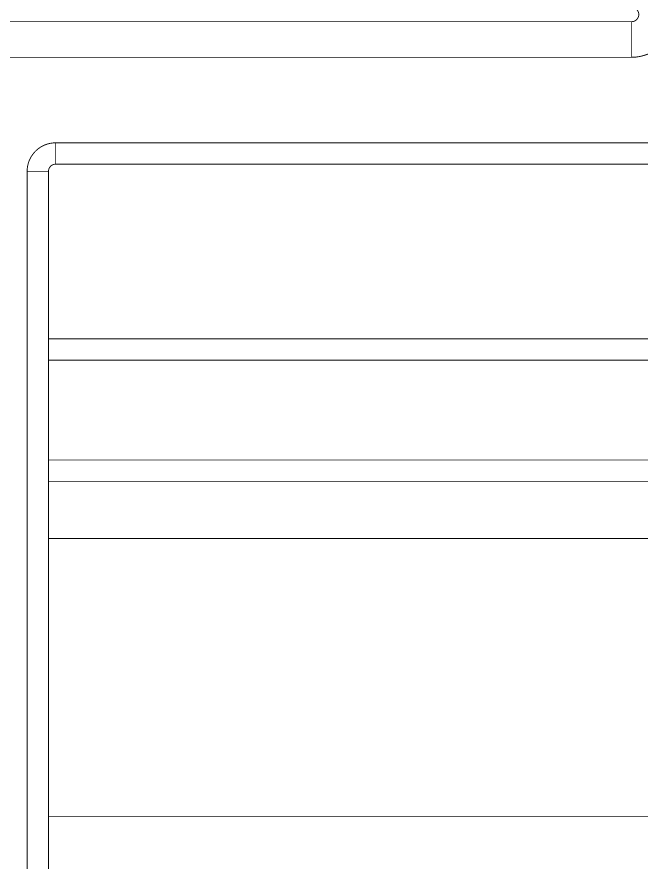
# Model space of a CAD drawing. Header units: inches. Extents: x 0 to 35.2, y -0.7 to 15.9.
# Drawn here: x 31.3091 to 31.654, y 5.2341 to 5.701 of the extents above; entities that cross this region are included whole.
import ezdxf

# ---------------------------------------------------------------- set-up
doc = ezdxf.new("R2010")
doc.units = ezdxf.units.IN
doc.header["$MEASUREMENT"] = 0
doc.layers.add('Dimensions', color=6, linetype='Continuous')

msp = doc.modelspace()

# ---------------------------------------------------------------- linework, layer by layer
at = {"layer": 'Dimensions'}
for points in [[(31.65199, 5.72571, 0.0005, 0.0005, -0.934639), (31.64881, 5.67868, 0.0005, 0.0005, 0)], [(31.64934, 5.70621, 0.0005, 0.0005, -0.934639), (31.64881, 5.69837, 0.0005, 0.0005, 0)], [(31.19761, 5.69837, 0.0005, 0.0005, 0), (31.64881, 5.69837, 0.0005, 0.0005, 0)], [(31.64881, 5.67868, 0.0005, 0.0005, 0), (31.64881, 5.69837, 0.0005, 0.0005, 0)], [(31.23148, 5.67868, 0.0005, 0.0005, 0), (31.64881, 5.67868, 0.0005, 0.0005, 0)], [(31.31473, 5.61569, 0.0005, 0.0005, -0.414214), (31.33048, 5.63144, 0.0005, 0.0005, 0)], [(31.33048, 5.63144, 0.0005, 0.0005, 0), (31.66906, 5.63144, 0.0005, 0.0005, 0)], [(31.33048, 5.61963, 0.0005, 0.0005, 0), (31.33048, 5.63144, 0.0005, 0.0005, 0)], [(31.32654, 5.61569, 0.0005, 0.0005, -0.414214), (31.33048, 5.61963, 0.0005, 0.0005, 0)], [(31.33048, 5.61963, 0.0005, 0.0005, 0), (31.66906, 5.61963, 0.0005, 0.0005, 0)], [(31.31473, 5.05664, 0.0005, 0.0005, 0), (31.31473, 5.61569, 0.0005, 0.0005, 0)], [(31.31473, 5.61569, 0.0005, 0.0005, 0), (31.32654, 5.61569, 0.0005, 0.0005, 0)], [(31.32654, 5.05664, 0.0005, 0.0005, 0), (31.32654, 5.61569, 0.0005, 0.0005, 0)], [(31.32654, 5.52317, 0.0005, 0.0005, 0), (32.54, 5.52317, 0.0005, 0.0005, 0)], [(31.32654, 5.51136, 0.0005, 0.0005, 0), (32.54263, 5.51136, 0.0005, 0.0005, 0)], [(31.32654, 5.45624, 0.0005, 0.0005, 0), (31.94072, 5.45624, 0.0005, 0.0005, 0)], [(31.32654, 5.44443, 0.0005, 0.0005, 0), (31.94072, 5.44443, 0.0005, 0.0005, 0)], [(31.32654, 5.41293, 0.0005, 0.0005, 0), (31.66473, 5.41293, 0.0005, 0.0005, 0)], [(31.32654, 5.25939, 0.0005, 0.0005, 0), (31.66473, 5.25939, 0.0005, 0.0005, 0)]]:
    msp.add_lwpolyline(points, format="xyseb", dxfattribs=at)
for points in [[(31.64868, 5.69837, 0.00025, 0.00025, 1), (31.64893, 5.69837, 0.00025, 0.00025, 1)], [(31.64868, 5.69837, 0.00025, 0.00025, 1), (31.64893, 5.69837, 0.00025, 0.00025, 1)], [(31.64868, 5.69837, 0.00025, 0.00025, 1), (31.64893, 5.69837, 0.00025, 0.00025, 1)], [(31.64868, 5.67868, 0.00025, 0.00025, 1), (31.64893, 5.67868, 0.00025, 0.00025, 1)], [(31.64868, 5.67868, 0.00025, 0.00025, 1), (31.64893, 5.67868, 0.00025, 0.00025, 1)], [(31.64868, 5.67868, 0.00025, 0.00025, 1), (31.64893, 5.67868, 0.00025, 0.00025, 1)], [(31.33035, 5.63144, 0.00025, 0.00025, 1), (31.3306, 5.63144, 0.00025, 0.00025, 1)], [(31.33035, 5.63144, 0.00025, 0.00025, 1), (31.3306, 5.63144, 0.00025, 0.00025, 1)], [(31.33035, 5.63144, 0.00025, 0.00025, 1), (31.3306, 5.63144, 0.00025, 0.00025, 1)], [(31.33035, 5.61963, 0.00025, 0.00025, 1), (31.3306, 5.61963, 0.00025, 0.00025, 1)], [(31.33035, 5.61963, 0.00025, 0.00025, 1), (31.3306, 5.61963, 0.00025, 0.00025, 1)], [(31.33035, 5.61963, 0.00025, 0.00025, 1), (31.3306, 5.61963, 0.00025, 0.00025, 1)], [(31.31461, 5.61569, 0.00025, 0.00025, 1), (31.31486, 5.61569, 0.00025, 0.00025, 1)], [(31.31461, 5.61569, 0.00025, 0.00025, 1), (31.31486, 5.61569, 0.00025, 0.00025, 1)], [(31.31461, 5.61569, 0.00025, 0.00025, 1), (31.31486, 5.61569, 0.00025, 0.00025, 1)], [(31.32642, 5.61569, 0.00025, 0.00025, 1), (31.32667, 5.61569, 0.00025, 0.00025, 1)], [(31.32642, 5.61569, 0.00025, 0.00025, 1), (31.32667, 5.61569, 0.00025, 0.00025, 1)], [(31.32642, 5.61569, 0.00025, 0.00025, 1), (31.32667, 5.61569, 0.00025, 0.00025, 1)], [(31.32642, 5.52317, 0.00025, 0.00025, 1), (31.32667, 5.52317, 0.00025, 0.00025, 1)], [(31.32642, 5.51136, 0.00025, 0.00025, 1), (31.32667, 5.51136, 0.00025, 0.00025, 1)], [(31.32642, 5.45624, 0.00025, 0.00025, 1), (31.32667, 5.45624, 0.00025, 0.00025, 1)], [(31.32642, 5.44443, 0.00025, 0.00025, 1), (31.32667, 5.44443, 0.00025, 0.00025, 1)], [(31.32642, 5.41293, 0.00025, 0.00025, 1), (31.32667, 5.41293, 0.00025, 0.00025, 1)], [(31.32642, 5.25939, 0.00025, 0.00025, 1), (31.32667, 5.25939, 0.00025, 0.00025, 1)]]:
    msp.add_lwpolyline(points, format="xyseb", close=True, dxfattribs=at)

doc.saveas('drawing.dxf')
